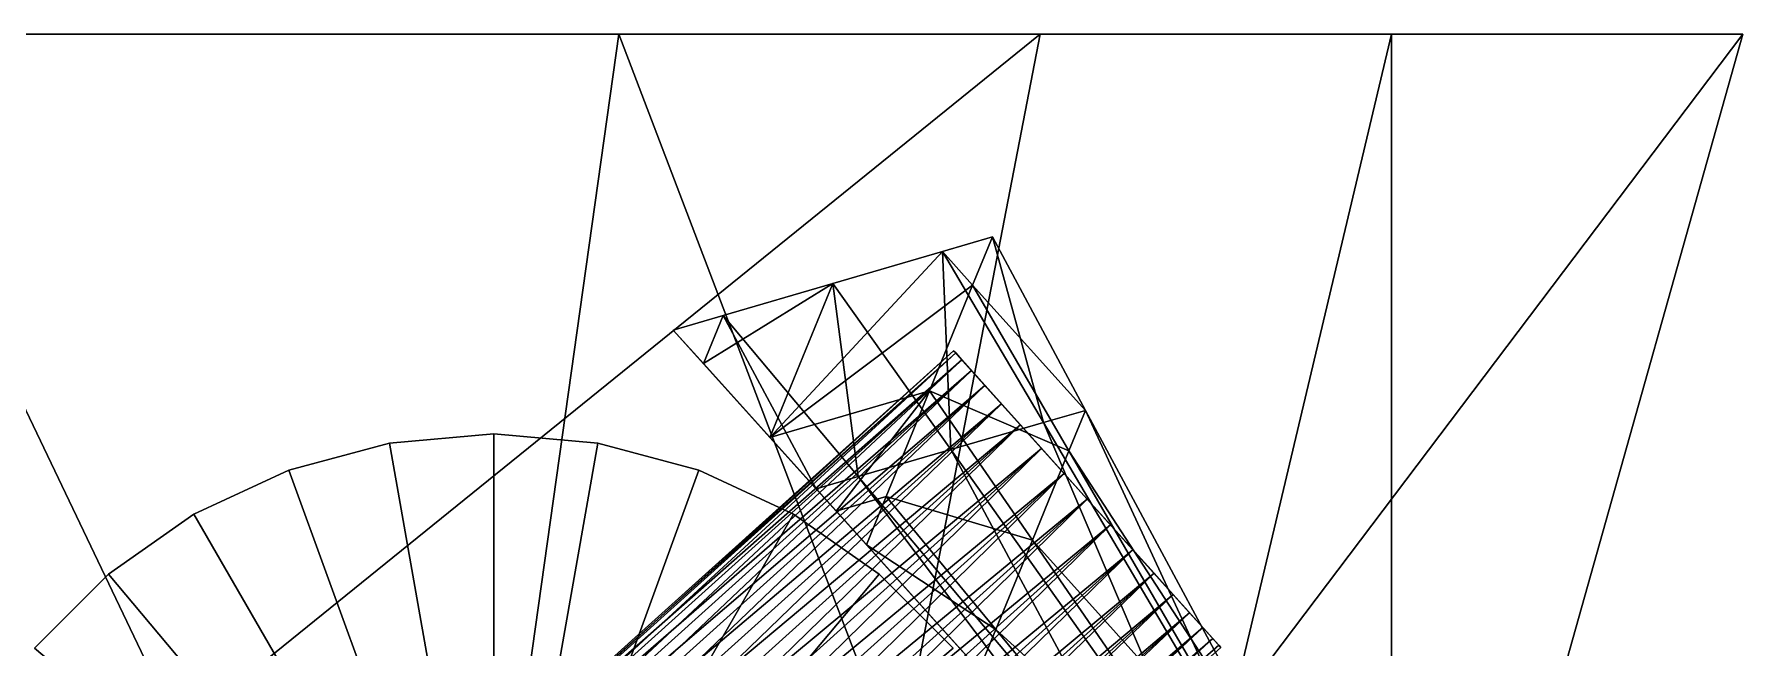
# Model space of a CAD drawing. Header units: metres. Extents: x -1.16 to 1.12, y -2 to 2.02.
# Drawn here: x 0.27 to 1.125, y 1.693 to 2 of the extents above; entities that cross this region are included whole.
import ezdxf

# ---------------------------------------------------------------- set-up
doc = ezdxf.new("R2010")
doc.units = ezdxf.units.M

msp = doc.modelspace()

# ---------------------------------------------------------------- linework, layer by layer
at = {"layer": 'Cylinder 2'}
for points in [[(0.73011, 1.84163, 0.195), (0.43315, 1.57424, 0.195), (0.43417, 1.57311, 0.17765)], [(0.73113, 1.8405, 0.21235), (0.43315, 1.57424, 0.195), (0.73011, 1.84163, 0.195)], [(0.73113, 1.8405, 0.21235), (0.43417, 1.57311, 0.21235), (0.43315, 1.57424, 0.195)], [(0.73011, 1.84163, 0.195), (0.43417, 1.57311, 0.17765), (0.73113, 1.8405, 0.17765)], [(0.73113, 1.8405, 0.17765), (0.43417, 1.57311, 0.17765), (0.43718, 1.56976, 0.16083)], [(0.73414, 1.83715, 0.22917), (0.43417, 1.57311, 0.21235), (0.73113, 1.8405, 0.21235)], [(0.73113, 1.8405, 0.17765), (0.43718, 1.56976, 0.16083), (0.73414, 1.83715, 0.16083)], [(0.79696, 1.76738, 0.195), (0.73011, 1.84163, 0.195), (0.73113, 1.8405, 0.17765)], [(0.73011, 1.84163, 0.195), (0.73113, 1.8405, 0.17765), (0.73113, 1.8405, 0.17765)], [(0.73011, 1.84163, 0.195), (0.73011, 1.84163, 0.195), (0.73113, 1.8405, 0.17765)], [(0.79696, 1.76738, 0.195), (0.73011, 1.84163, 0.195), (0.79696, 1.76738, 0.195)], [(0.79696, 1.76738, 0.195), (0.73113, 1.8405, 0.21235), (0.73011, 1.84163, 0.195)], [(0.73113, 1.8405, 0.21235), (0.73011, 1.84163, 0.195), (0.73011, 1.84163, 0.195)], [(0.73113, 1.8405, 0.21235), (0.73113, 1.8405, 0.21235), (0.73011, 1.84163, 0.195)], [(0.79696, 1.76738, 0.195), (0.73113, 1.8405, 0.17765), (0.73414, 1.83715, 0.16083)], [(0.73113, 1.8405, 0.17765), (0.73414, 1.83715, 0.16083), (0.73414, 1.83715, 0.16083)], [(0.73113, 1.8405, 0.17765), (0.73113, 1.8405, 0.17765), (0.73414, 1.83715, 0.16083)], [(0.79696, 1.76738, 0.195), (0.73113, 1.8405, 0.17765), (0.79696, 1.76738, 0.195)], [(0.79696, 1.76738, 0.195), (0.73113, 1.8405, 0.21235), (0.79696, 1.76738, 0.195)], [(0.79696, 1.76738, 0.195), (0.73414, 1.83715, 0.22917), (0.73113, 1.8405, 0.21235)], [(0.73414, 1.83715, 0.22917), (0.73113, 1.8405, 0.21235), (0.73113, 1.8405, 0.21235)], [(0.73414, 1.83715, 0.22917), (0.73414, 1.83715, 0.22917), (0.73113, 1.8405, 0.21235)], [(0.73414, 1.83715, 0.22917), (0.43718, 1.56976, 0.22917), (0.43417, 1.57311, 0.21235)], [(0.73414, 1.83715, 0.16083), (0.43718, 1.56976, 0.16083), (0.44211, 1.56429, 0.14505)], [(0.73907, 1.83168, 0.24495), (0.43718, 1.56976, 0.22917), (0.73414, 1.83715, 0.22917)], [(0.73907, 1.83168, 0.24495), (0.44211, 1.56429, 0.24495), (0.43718, 1.56976, 0.22917)], [(0.73414, 1.83715, 0.16083), (0.44211, 1.56429, 0.14505), (0.73907, 1.83168, 0.14505)], [(0.73907, 1.83168, 0.14505), (0.44211, 1.56429, 0.14505), (0.44879, 1.55687, 0.13079)], [(0.74575, 1.82426, 0.25921), (0.44211, 1.56429, 0.24495), (0.73907, 1.83168, 0.24495)], [(0.73907, 1.83168, 0.14505), (0.44879, 1.55687, 0.13079), (0.74575, 1.82426, 0.13079)], [(0.79696, 1.76738, 0.195), (0.73414, 1.83715, 0.16083), (0.73907, 1.83168, 0.14505)], [(0.73414, 1.83715, 0.16083), (0.73907, 1.83168, 0.14505), (0.73907, 1.83168, 0.14505)], [(0.73414, 1.83715, 0.16083), (0.73414, 1.83715, 0.16083), (0.73907, 1.83168, 0.14505)], [(0.79696, 1.76738, 0.195), (0.73414, 1.83715, 0.16083), (0.79696, 1.76738, 0.195)], [(0.79696, 1.76738, 0.195), (0.73414, 1.83715, 0.22917), (0.79696, 1.76738, 0.195)], [(0.79696, 1.76738, 0.195), (0.73907, 1.83168, 0.24495), (0.73414, 1.83715, 0.22917)], [(0.73907, 1.83168, 0.24495), (0.73414, 1.83715, 0.22917), (0.73414, 1.83715, 0.22917)], [(0.73907, 1.83168, 0.24495), (0.73907, 1.83168, 0.24495), (0.73414, 1.83715, 0.22917)], [(0.79696, 1.76738, 0.195), (0.73907, 1.83168, 0.14505), (0.74575, 1.82426, 0.13079)], [(0.73907, 1.83168, 0.14505), (0.74575, 1.82426, 0.13079), (0.74575, 1.82426, 0.13079)], [(0.73907, 1.83168, 0.14505), (0.73907, 1.83168, 0.14505), (0.74575, 1.82426, 0.13079)], [(0.79696, 1.76738, 0.195), (0.73907, 1.83168, 0.14505), (0.79696, 1.76738, 0.195)], [(0.79696, 1.76738, 0.195), (0.73907, 1.83168, 0.24495), (0.79696, 1.76738, 0.195)], [(0.79696, 1.76738, 0.195), (0.74575, 1.82426, 0.25921), (0.73907, 1.83168, 0.24495)], [(0.74575, 1.82426, 0.25921), (0.73907, 1.83168, 0.24495), (0.73907, 1.83168, 0.24495)], [(0.74575, 1.82426, 0.25921), (0.74575, 1.82426, 0.25921), (0.73907, 1.83168, 0.24495)], [(0.74575, 1.82426, 0.25921), (0.44879, 1.55687, 0.25921), (0.44211, 1.56429, 0.24495)], [(0.74575, 1.82426, 0.13079), (0.44879, 1.55687, 0.13079), (0.45703, 1.54772, 0.11847)], [(0.75399, 1.81511, 0.27153), (0.44879, 1.55687, 0.25921), (0.74575, 1.82426, 0.25921)], [(0.74575, 1.82426, 0.13079), (0.45703, 1.54772, 0.11847), (0.75399, 1.81511, 0.11847)], [(0.79696, 1.76738, 0.195), (0.74575, 1.82426, 0.13079), (0.75399, 1.81511, 0.11847)], [(0.74575, 1.82426, 0.13079), (0.75399, 1.81511, 0.11847), (0.75399, 1.81511, 0.11847)], [(0.74575, 1.82426, 0.13079), (0.74575, 1.82426, 0.13079), (0.75399, 1.81511, 0.11847)], [(0.79696, 1.76738, 0.195), (0.74575, 1.82426, 0.13079), (0.79696, 1.76738, 0.195)], [(0.79696, 1.76738, 0.195), (0.74575, 1.82426, 0.25921), (0.79696, 1.76738, 0.195)], [(0.79696, 1.76738, 0.195), (0.75399, 1.81511, 0.27153), (0.74575, 1.82426, 0.25921)], [(0.75399, 1.81511, 0.27153), (0.74575, 1.82426, 0.25921), (0.74575, 1.82426, 0.25921)], [(0.75399, 1.81511, 0.27153), (0.75399, 1.81511, 0.27153), (0.74575, 1.82426, 0.25921)], [(0.75399, 1.81511, 0.27153), (0.45703, 1.54772, 0.27153), (0.44879, 1.55687, 0.25921)], [(0.76354, 1.8045, 0.28152), (0.45703, 1.54772, 0.27153), (0.75399, 1.81511, 0.27153)], [(0.75399, 1.81511, 0.11847), (0.45703, 1.54772, 0.11847), (0.46658, 1.53712, 0.10848)], [(0.75399, 1.81511, 0.11847), (0.46658, 1.53712, 0.10848), (0.76354, 1.8045, 0.10848)], [(0.79696, 1.76738, 0.195), (0.75399, 1.81511, 0.27153), (0.79696, 1.76738, 0.195)], [(0.79696, 1.76738, 0.195), (0.76354, 1.8045, 0.28152), (0.75399, 1.81511, 0.27153)], [(0.76354, 1.8045, 0.28152), (0.75399, 1.81511, 0.27153), (0.75399, 1.81511, 0.27153)], [(0.76354, 1.8045, 0.28152), (0.76354, 1.8045, 0.28152), (0.75399, 1.81511, 0.27153)], [(0.79696, 1.76738, 0.195), (0.75399, 1.81511, 0.11847), (0.76354, 1.8045, 0.10848)], [(0.75399, 1.81511, 0.11847), (0.76354, 1.8045, 0.10848), (0.76354, 1.8045, 0.10848)], [(0.75399, 1.81511, 0.11847), (0.75399, 1.81511, 0.11847), (0.76354, 1.8045, 0.10848)], [(0.79696, 1.76738, 0.195), (0.75399, 1.81511, 0.11847), (0.79696, 1.76738, 0.195)], [(0.76354, 1.8045, 0.28152), (0.46658, 1.53712, 0.28152), (0.45703, 1.54772, 0.27153)], [(0.7741, 1.79278, 0.28888), (0.46658, 1.53712, 0.28152), (0.76354, 1.8045, 0.28152)], [(0.76354, 1.8045, 0.10848), (0.46658, 1.53712, 0.10848), (0.47714, 1.52539, 0.10113)], [(0.76354, 1.8045, 0.10848), (0.47714, 1.52539, 0.10113), (0.7741, 1.79278, 0.10112)], [(0.79696, 1.76738, 0.195), (0.76354, 1.8045, 0.28152), (0.79696, 1.76738, 0.195)], [(0.79696, 1.76738, 0.195), (0.7741, 1.79278, 0.28888), (0.76354, 1.8045, 0.28152)], [(0.7741, 1.79278, 0.28888), (0.76354, 1.8045, 0.28152), (0.76354, 1.8045, 0.28152)], [(0.7741, 1.79278, 0.28888), (0.7741, 1.79278, 0.28888), (0.76354, 1.8045, 0.28152)], [(0.79696, 1.76738, 0.195), (0.76354, 1.8045, 0.10848), (0.7741, 1.79278, 0.10112)], [(0.76354, 1.8045, 0.10848), (0.7741, 1.79278, 0.10112), (0.7741, 1.79278, 0.10112)], [(0.76354, 1.8045, 0.10848), (0.76354, 1.8045, 0.10848), (0.7741, 1.79278, 0.10112)], [(0.79696, 1.76738, 0.195), (0.76354, 1.8045, 0.10848), (0.79696, 1.76738, 0.195)], [(0.7741, 1.79278, 0.28888), (0.47714, 1.52539, 0.28888), (0.46658, 1.53712, 0.28152)], [(0.78535, 1.78028, 0.29338), (0.47714, 1.52539, 0.28888), (0.7741, 1.79278, 0.28888)], [(0.7741, 1.79278, 0.10112), (0.47714, 1.52539, 0.10113), (0.48839, 1.51289, 0.09662)], [(0.7741, 1.79278, 0.10112), (0.48839, 1.51289, 0.09662), (0.78535, 1.78028, 0.09662)], [(0.79696, 1.76738, 0.195), (0.7741, 1.79278, 0.28888), (0.79696, 1.76738, 0.195)], [(0.79696, 1.76738, 0.195), (0.78535, 1.78028, 0.29338), (0.7741, 1.79278, 0.28888)], [(0.78535, 1.78028, 0.29338), (0.7741, 1.79278, 0.28888), (0.7741, 1.79278, 0.28888)], [(0.78535, 1.78028, 0.29338), (0.78535, 1.78028, 0.29338), (0.7741, 1.79278, 0.28888)], [(0.79696, 1.76738, 0.195), (0.7741, 1.79278, 0.10112), (0.78535, 1.78028, 0.09662)], [(0.7741, 1.79278, 0.10112), (0.78535, 1.78028, 0.09662), (0.78535, 1.78028, 0.09662)], [(0.7741, 1.79278, 0.10112), (0.7741, 1.79278, 0.10112), (0.78535, 1.78028, 0.09662)], [(0.79696, 1.76738, 0.195), (0.7741, 1.79278, 0.10112), (0.79696, 1.76738, 0.195)], [(0.78535, 1.78028, 0.29338), (0.48839, 1.51289, 0.29338), (0.47714, 1.52539, 0.28888)], [(0.79696, 1.76738, 0.2949), (0.48839, 1.51289, 0.29338), (0.78535, 1.78028, 0.29338)], [(0.78535, 1.78028, 0.09662), (0.48839, 1.51289, 0.09662), (0.5, 1.5, 0.0951)], [(0.78535, 1.78028, 0.09662), (0.5, 1.5, 0.0951), (0.79696, 1.76739, 0.0951)], [(0.79696, 1.76738, 0.195), (0.78535, 1.78028, 0.29338), (0.79696, 1.76738, 0.195)], [(0.79696, 1.76738, 0.195), (0.79696, 1.76738, 0.2949), (0.78535, 1.78028, 0.29338)], [(0.79696, 1.76738, 0.2949), (0.78535, 1.78028, 0.29338), (0.78535, 1.78028, 0.29338)], [(0.79696, 1.76738, 0.2949), (0.79696, 1.76738, 0.2949), (0.78535, 1.78028, 0.29338)], [(0.79696, 1.76738, 0.195), (0.78535, 1.78028, 0.09662), (0.79696, 1.76739, 0.0951)], [(0.78535, 1.78028, 0.09662), (0.79696, 1.76739, 0.0951), (0.79696, 1.76739, 0.0951)], [(0.78535, 1.78028, 0.09662), (0.78535, 1.78028, 0.09662), (0.79696, 1.76739, 0.0951)], [(0.79696, 1.76738, 0.195), (0.78535, 1.78028, 0.09662), (0.79696, 1.76738, 0.195)], [(0.79696, 1.76738, 0.2949), (0.5, 1.5, 0.2949), (0.48839, 1.51289, 0.29338)], [(0.79696, 1.76739, 0.0951), (0.5, 1.5, 0.0951), (0.51161, 1.48711, 0.09662)], [(0.80857, 1.75449, 0.29338), (0.5, 1.5, 0.2949), (0.79696, 1.76738, 0.2949)], [(0.79696, 1.76739, 0.0951), (0.51161, 1.48711, 0.09662), (0.80857, 1.75449, 0.09662)], [(0.79696, 1.76738, 0.195), (0.79696, 1.76739, 0.0951), (0.80857, 1.75449, 0.09662)], [(0.79696, 1.76739, 0.0951), (0.80857, 1.75449, 0.09662), (0.80857, 1.75449, 0.09662)], [(0.79696, 1.76739, 0.0951), (0.79696, 1.76739, 0.0951), (0.80857, 1.75449, 0.09662)], [(0.79696, 1.76738, 0.195), (0.79696, 1.76739, 0.0951), (0.79696, 1.76738, 0.195)], [(0.79696, 1.76738, 0.195), (0.79696, 1.76738, 0.2949), (0.79696, 1.76738, 0.195)], [(0.79696, 1.76738, 0.195), (0.80857, 1.75449, 0.29338), (0.79696, 1.76738, 0.2949)], [(0.80857, 1.75449, 0.29338), (0.79696, 1.76738, 0.2949), (0.79696, 1.76738, 0.2949)], [(0.80857, 1.75449, 0.29338), (0.80857, 1.75449, 0.29338), (0.79696, 1.76738, 0.2949)], [(0.79696, 1.76738, 0.195), (0.80857, 1.75449, 0.29338), (0.79696, 1.76738, 0.195)], [(0.79696, 1.76738, 0.195), (0.81982, 1.74199, 0.28888), (0.80857, 1.75449, 0.29338)], [(0.79696, 1.76738, 0.195), (0.81982, 1.74199, 0.28888), (0.79696, 1.76738, 0.195)], [(0.79696, 1.76738, 0.195), (0.83038, 1.73026, 0.28152), (0.81982, 1.74199, 0.28888)], [(0.79696, 1.76738, 0.195), (0.83038, 1.73026, 0.28152), (0.79696, 1.76738, 0.195)], [(0.79696, 1.76738, 0.195), (0.83993, 1.71966, 0.27153), (0.83038, 1.73026, 0.28152)], [(0.79696, 1.76738, 0.195), (0.83993, 1.71966, 0.27153), (0.79696, 1.76738, 0.195)], [(0.79696, 1.76738, 0.195), (0.84817, 1.71051, 0.25921), (0.83993, 1.71966, 0.27153)], [(0.79696, 1.76738, 0.195), (0.84817, 1.71051, 0.25921), (0.79696, 1.76738, 0.195)], [(0.79696, 1.76738, 0.195), (0.85485, 1.70309, 0.24495), (0.84817, 1.71051, 0.25921)], [(0.79696, 1.76738, 0.195), (0.85485, 1.70309, 0.24495), (0.79696, 1.76738, 0.195)], [(0.79696, 1.76738, 0.195), (0.85977, 1.69762, 0.22917), (0.85485, 1.70309, 0.24495)], [(0.79696, 1.76738, 0.195), (0.85977, 1.69762, 0.22917), (0.79696, 1.76738, 0.195)], [(0.79696, 1.76738, 0.195), (0.86279, 1.69427, 0.21235), (0.85977, 1.69762, 0.22917)], [(0.79696, 1.76738, 0.195), (0.86279, 1.69427, 0.21235), (0.79696, 1.76738, 0.195)], [(0.79696, 1.76738, 0.195), (0.86381, 1.69314, 0.195), (0.86279, 1.69427, 0.21235)], [(0.79696, 1.76738, 0.195), (0.86381, 1.69314, 0.195), (0.79696, 1.76738, 0.195)], [(0.79696, 1.76738, 0.195), (0.86279, 1.69427, 0.17765), (0.86381, 1.69314, 0.195)], [(0.79696, 1.76738, 0.195), (0.86279, 1.69427, 0.17765), (0.79696, 1.76738, 0.195)], [(0.79696, 1.76738, 0.195), (0.85977, 1.69762, 0.16083), (0.86279, 1.69427, 0.17765)], [(0.79696, 1.76738, 0.195), (0.85977, 1.69762, 0.16083), (0.79696, 1.76738, 0.195)], [(0.79696, 1.76738, 0.195), (0.85485, 1.70309, 0.14505), (0.85977, 1.69762, 0.16083)], [(0.79696, 1.76738, 0.195), (0.85485, 1.70309, 0.14505), (0.79696, 1.76738, 0.195)], [(0.79696, 1.76738, 0.195), (0.84817, 1.71051, 0.13079), (0.85485, 1.70309, 0.14505)], [(0.79696, 1.76738, 0.195), (0.84817, 1.71051, 0.13079), (0.79696, 1.76738, 0.195)], [(0.79696, 1.76738, 0.195), (0.83993, 1.71966, 0.11847), (0.84817, 1.71051, 0.13079)], [(0.79696, 1.76738, 0.195), (0.83993, 1.71966, 0.11847), (0.79696, 1.76738, 0.195)], [(0.79696, 1.76738, 0.195), (0.83038, 1.73026, 0.10848), (0.83993, 1.71966, 0.11847)], [(0.79696, 1.76738, 0.195), (0.83038, 1.73026, 0.10848), (0.79696, 1.76738, 0.195)], [(0.79696, 1.76738, 0.195), (0.81982, 1.74199, 0.10112), (0.83038, 1.73026, 0.10848)], [(0.79696, 1.76738, 0.195), (0.81982, 1.74199, 0.10112), (0.79696, 1.76738, 0.195)], [(0.79696, 1.76738, 0.195), (0.80857, 1.75449, 0.09662), (0.81982, 1.74199, 0.10112)], [(0.79696, 1.76738, 0.195), (0.80857, 1.75449, 0.09662), (0.79696, 1.76738, 0.195)], [(0.80857, 1.75449, 0.29338), (0.51161, 1.48711, 0.29338), (0.5, 1.5, 0.2949)], [(0.81982, 1.74199, 0.28888), (0.51161, 1.48711, 0.29338), (0.80857, 1.75449, 0.29338)], [(0.80857, 1.75449, 0.09662), (0.51161, 1.48711, 0.09662), (0.52286, 1.47461, 0.10112)], [(0.80857, 1.75449, 0.09662), (0.52286, 1.47461, 0.10112), (0.81982, 1.74199, 0.10112)], [(0.81982, 1.74199, 0.28888), (0.80857, 1.75449, 0.29338), (0.80857, 1.75449, 0.29338)], [(0.81982, 1.74199, 0.28888), (0.81982, 1.74199, 0.28888), (0.80857, 1.75449, 0.29338)], [(0.80857, 1.75449, 0.09662), (0.81982, 1.74199, 0.10112), (0.81982, 1.74199, 0.10112)], [(0.80857, 1.75449, 0.09662), (0.80857, 1.75449, 0.09662), (0.81982, 1.74199, 0.10112)], [(0.81982, 1.74199, 0.28888), (0.52286, 1.47461, 0.28888), (0.51161, 1.48711, 0.29338)], [(0.83038, 1.73026, 0.28152), (0.52286, 1.47461, 0.28888), (0.81982, 1.74199, 0.28888)], [(0.81982, 1.74199, 0.10112), (0.52286, 1.47461, 0.10112), (0.53342, 1.46288, 0.10848)], [(0.81982, 1.74199, 0.10112), (0.53342, 1.46288, 0.10848), (0.83038, 1.73026, 0.10848)], [(0.83038, 1.73026, 0.28152), (0.81982, 1.74199, 0.28888), (0.81982, 1.74199, 0.28888)], [(0.83038, 1.73026, 0.28152), (0.83038, 1.73026, 0.28152), (0.81982, 1.74199, 0.28888)], [(0.81982, 1.74199, 0.10112), (0.83038, 1.73026, 0.10848), (0.83038, 1.73026, 0.10848)], [(0.81982, 1.74199, 0.10112), (0.81982, 1.74199, 0.10112), (0.83038, 1.73026, 0.10848)], [(0.83038, 1.73026, 0.28152), (0.53342, 1.46288, 0.28152), (0.52286, 1.47461, 0.28888)], [(0.83993, 1.71966, 0.27153), (0.53342, 1.46288, 0.28152), (0.83038, 1.73026, 0.28152)], [(0.83038, 1.73026, 0.10848), (0.53342, 1.46288, 0.10848), (0.54297, 1.45228, 0.11847)], [(0.83038, 1.73026, 0.10848), (0.54297, 1.45228, 0.11847), (0.83993, 1.71966, 0.11847)], [(0.83993, 1.71966, 0.27153), (0.83038, 1.73026, 0.28152), (0.83038, 1.73026, 0.28152)], [(0.83993, 1.71966, 0.27153), (0.83993, 1.71966, 0.27153), (0.83038, 1.73026, 0.28152)], [(0.83038, 1.73026, 0.10848), (0.83993, 1.71966, 0.11847), (0.83993, 1.71966, 0.11847)], [(0.83038, 1.73026, 0.10848), (0.83038, 1.73026, 0.10848), (0.83993, 1.71966, 0.11847)], [(0.83993, 1.71966, 0.27153), (0.54297, 1.45228, 0.27153), (0.53342, 1.46288, 0.28152)], [(0.84817, 1.71051, 0.25921), (0.54297, 1.45228, 0.27153), (0.83993, 1.71966, 0.27153)], [(0.83993, 1.71966, 0.11847), (0.54297, 1.45228, 0.11847), (0.55121, 1.44313, 0.13079)], [(0.83993, 1.71966, 0.11847), (0.55121, 1.44313, 0.13079), (0.84817, 1.71051, 0.13079)], [(0.84817, 1.71051, 0.25921), (0.83993, 1.71966, 0.27153), (0.83993, 1.71966, 0.27153)], [(0.84817, 1.71051, 0.25921), (0.84817, 1.71051, 0.25921), (0.83993, 1.71966, 0.27153)], [(0.83993, 1.71966, 0.11847), (0.84817, 1.71051, 0.13079), (0.84817, 1.71051, 0.13079)], [(0.83993, 1.71966, 0.11847), (0.83993, 1.71966, 0.11847), (0.84817, 1.71051, 0.13079)], [(0.84817, 1.71051, 0.25921), (0.55121, 1.44313, 0.25921), (0.54297, 1.45228, 0.27153)], [(0.85485, 1.70309, 0.24495), (0.55121, 1.44313, 0.25921), (0.84817, 1.71051, 0.25921)], [(0.84817, 1.71051, 0.13079), (0.55121, 1.44313, 0.13079), (0.55789, 1.43571, 0.14505)], [(0.84817, 1.71051, 0.13079), (0.55789, 1.43571, 0.14505), (0.85485, 1.70309, 0.14505)], [(0.85485, 1.70309, 0.24495), (0.84817, 1.71051, 0.25921), (0.84817, 1.71051, 0.25921)], [(0.85485, 1.70309, 0.24495), (0.85485, 1.70309, 0.24495), (0.84817, 1.71051, 0.25921)], [(0.84817, 1.71051, 0.13079), (0.85485, 1.70309, 0.14505), (0.85485, 1.70309, 0.14505)], [(0.84817, 1.71051, 0.13079), (0.84817, 1.71051, 0.13079), (0.85485, 1.70309, 0.14505)], [(0.85485, 1.70309, 0.24495), (0.55789, 1.43571, 0.24495), (0.55121, 1.44313, 0.25921)], [(0.85977, 1.69762, 0.22917), (0.55789, 1.43571, 0.24495), (0.85485, 1.70309, 0.24495)], [(0.85485, 1.70309, 0.14505), (0.55789, 1.43571, 0.14505), (0.56281, 1.43024, 0.16083)], [(0.85485, 1.70309, 0.14505), (0.56281, 1.43024, 0.16083), (0.85977, 1.69762, 0.16083)], [(0.85977, 1.69762, 0.22917), (0.85485, 1.70309, 0.24495), (0.85485, 1.70309, 0.24495)], [(0.85977, 1.69762, 0.22917), (0.85977, 1.69762, 0.22917), (0.85485, 1.70309, 0.24495)], [(0.85485, 1.70309, 0.14505), (0.85977, 1.69762, 0.16083), (0.85977, 1.69762, 0.16083)], [(0.85485, 1.70309, 0.14505), (0.85485, 1.70309, 0.14505), (0.85977, 1.69762, 0.16083)], [(0.85977, 1.69762, 0.22917), (0.56281, 1.43024, 0.22917), (0.55789, 1.43571, 0.24495)], [(0.86279, 1.69427, 0.21235), (0.56281, 1.43024, 0.22917), (0.85977, 1.69762, 0.22917)], [(0.85977, 1.69762, 0.16083), (0.56281, 1.43024, 0.16083), (0.56583, 1.42689, 0.17765)], [(0.86279, 1.69427, 0.21235), (0.56583, 1.42689, 0.21235), (0.56281, 1.43024, 0.22917)], [(0.85977, 1.69762, 0.16083), (0.56583, 1.42689, 0.17765), (0.86279, 1.69427, 0.17765)], [(0.86381, 1.69314, 0.195), (0.56583, 1.42689, 0.21235), (0.86279, 1.69427, 0.21235)], [(0.86279, 1.69427, 0.17765), (0.56583, 1.42689, 0.17765), (0.56685, 1.42576, 0.195)], [(0.86381, 1.69314, 0.195), (0.56685, 1.42576, 0.195), (0.56583, 1.42689, 0.21235)], [(0.86279, 1.69427, 0.17765), (0.56685, 1.42576, 0.195), (0.86381, 1.69314, 0.195)], [(0.86279, 1.69427, 0.21235), (0.85977, 1.69762, 0.22917), (0.85977, 1.69762, 0.22917)], [(0.86279, 1.69427, 0.21235), (0.86279, 1.69427, 0.21235), (0.85977, 1.69762, 0.22917)], [(0.85977, 1.69762, 0.16083), (0.86279, 1.69427, 0.17765), (0.86279, 1.69427, 0.17765)], [(0.85977, 1.69762, 0.16083), (0.85977, 1.69762, 0.16083), (0.86279, 1.69427, 0.17765)], [(0.86381, 1.69314, 0.195), (0.86279, 1.69427, 0.21235), (0.86279, 1.69427, 0.21235)], [(0.86381, 1.69314, 0.195), (0.86381, 1.69314, 0.195), (0.86279, 1.69427, 0.21235)], [(0.86279, 1.69427, 0.17765), (0.86381, 1.69314, 0.195), (0.86381, 1.69314, 0.195)], [(0.86279, 1.69427, 0.17765), (0.86279, 1.69427, 0.17765), (0.86381, 1.69314, 0.195)]]:
    msp.add_3dface(points, dxfattribs=at)
at = {"layer": 'Cylinder 3'}
for points in [[(0.5, 1.5, 0.273), (0.39739, 1.78191, 0.273), (0.4479, 1.79544, 0.273)], [(0.39739, 1.78191, 0.273), (0.4479, 1.79544, 0.273), (0.4479, 1.79544, 0.273)], [(0.39739, 1.78191, 0.273), (0.39739, 1.78191, 0.273), (0.4479, 1.79544, 0.273)], [(0.39739, 1.78191, 0.273), (0.4479, 1.79544, 0.123), (0.4479, 1.79544, 0.273)], [(0.39739, 1.78191, 0.273), (0.39739, 1.78191, 0.123), (0.4479, 1.79544, 0.123)], [(0.39739, 1.78191, 0.123), (0.4479, 1.79544, -0.027), (0.4479, 1.79544, 0.123)], [(0.39739, 1.78191, 0.123), (0.39739, 1.78191, -0.027), (0.4479, 1.79544, -0.027)], [(0.39739, 1.78191, -0.027), (0.4479, 1.79544, -0.027), (0.4479, 1.79544, -0.027)], [(0.39739, 1.78191, -0.027), (0.39739, 1.78191, -0.027), (0.4479, 1.79544, -0.027)], [(0.39739, 1.78191, -0.027), (0.5, 1.5, -0.027), (0.4479, 1.79544, -0.027)], [(0.5, 1.5, 0.273), (0.4479, 1.79544, 0.273), (0.5, 1.8, 0.273)], [(0.4479, 1.79544, 0.273), (0.5, 1.8, 0.273), (0.5, 1.8, 0.273)], [(0.4479, 1.79544, 0.273), (0.4479, 1.79544, 0.273), (0.5, 1.8, 0.273)], [(0.4479, 1.79544, 0.273), (0.5, 1.8, 0.123), (0.5, 1.8, 0.273)], [(0.4479, 1.79544, 0.273), (0.4479, 1.79544, 0.123), (0.5, 1.8, 0.123)], [(0.4479, 1.79544, 0.123), (0.5, 1.8, -0.027), (0.5, 1.8, 0.123)], [(0.4479, 1.79544, 0.123), (0.4479, 1.79544, -0.027), (0.5, 1.8, -0.027)], [(0.4479, 1.79544, -0.027), (0.5, 1.8, -0.027), (0.5, 1.8, -0.027)], [(0.4479, 1.79544, -0.027), (0.4479, 1.79544, -0.027), (0.5, 1.8, -0.027)], [(0.4479, 1.79544, -0.027), (0.5, 1.5, -0.027), (0.5, 1.8, -0.027)], [(0.4479, 1.79544, -0.027), (0.5, 1.5, -0.027), (0.5, 1.5, -0.027)], [(0.5, 1.5, 0.273), (0.4479, 1.79544, 0.273), (0.5, 1.5, 0.273)], [(0.5, 1.5, 0.273), (0.5, 1.8, 0.273), (0.5, 1.5, 0.273)], [(0.5, 1.5, 0.273), (0.5, 1.8, 0.273), (0.55209, 1.79544, 0.273)], [(0.5, 1.8, 0.273), (0.55209, 1.79544, 0.273), (0.55209, 1.79544, 0.273)], [(0.5, 1.8, 0.273), (0.5, 1.8, 0.273), (0.55209, 1.79544, 0.273)], [(0.5, 1.8, 0.273), (0.55209, 1.79544, 0.123), (0.55209, 1.79544, 0.273)], [(0.5, 1.8, 0.273), (0.5, 1.8, 0.123), (0.55209, 1.79544, 0.123)], [(0.5, 1.8, 0.123), (0.55209, 1.79544, -0.027), (0.55209, 1.79544, 0.123)], [(0.5, 1.8, 0.123), (0.5, 1.8, -0.027), (0.55209, 1.79544, -0.027)], [(0.5, 1.8, -0.027), (0.55209, 1.79544, -0.027), (0.55209, 1.79544, -0.027)], [(0.5, 1.8, -0.027), (0.5, 1.8, -0.027), (0.55209, 1.79544, -0.027)], [(0.5, 1.8, -0.027), (0.5, 1.5, -0.027), (0.55209, 1.79544, -0.027)], [(0.5, 1.8, -0.027), (0.5, 1.5, -0.027), (0.5, 1.5, -0.027)], [(0.5, 1.5, 0.273), (0.55209, 1.79544, 0.273), (0.6026, 1.78191, 0.273)], [(0.55209, 1.79544, -0.027), (0.5, 1.5, -0.027), (0.6026, 1.78191, -0.027)], [(0.55209, 1.79544, -0.027), (0.5, 1.5, -0.027), (0.5, 1.5, -0.027)], [(0.5, 1.5, 0.273), (0.55209, 1.79544, 0.273), (0.5, 1.5, 0.273)], [(0.55209, 1.79544, 0.273), (0.6026, 1.78191, 0.273), (0.6026, 1.78191, 0.273)], [(0.55209, 1.79544, 0.273), (0.55209, 1.79544, 0.273), (0.6026, 1.78191, 0.273)], [(0.55209, 1.79544, 0.273), (0.6026, 1.78191, 0.123), (0.6026, 1.78191, 0.273)], [(0.55209, 1.79544, 0.273), (0.55209, 1.79544, 0.123), (0.6026, 1.78191, 0.123)], [(0.55209, 1.79544, 0.123), (0.6026, 1.78191, -0.027), (0.6026, 1.78191, 0.123)], [(0.55209, 1.79544, 0.123), (0.55209, 1.79544, -0.027), (0.6026, 1.78191, -0.027)], [(0.55209, 1.79544, -0.027), (0.6026, 1.78191, -0.027), (0.6026, 1.78191, -0.027)], [(0.55209, 1.79544, -0.027), (0.55209, 1.79544, -0.027), (0.6026, 1.78191, -0.027)], [(0.5, 1.5, 0.273), (0.35, 1.75981, 0.273), (0.39739, 1.78191, 0.273)], [(0.35, 1.75981, 0.273), (0.39739, 1.78191, 0.273), (0.39739, 1.78191, 0.273)], [(0.35, 1.75981, 0.273), (0.35, 1.75981, 0.273), (0.39739, 1.78191, 0.273)], [(0.35, 1.75981, 0.273), (0.39739, 1.78191, 0.123), (0.39739, 1.78191, 0.273)], [(0.35, 1.75981, 0.273), (0.35, 1.75981, 0.123), (0.39739, 1.78191, 0.123)], [(0.35, 1.75981, 0.123), (0.39739, 1.78191, -0.027), (0.39739, 1.78191, 0.123)], [(0.35, 1.75981, 0.123), (0.35, 1.75981, -0.027), (0.39739, 1.78191, -0.027)], [(0.35, 1.75981, -0.027), (0.39739, 1.78191, -0.027), (0.39739, 1.78191, -0.027)], [(0.35, 1.75981, -0.027), (0.35, 1.75981, -0.027), (0.39739, 1.78191, -0.027)], [(0.35, 1.75981, -0.027), (0.5, 1.5, -0.027), (0.39739, 1.78191, -0.027)], [(0.39739, 1.78191, -0.027), (0.5, 1.5, -0.027), (0.5, 1.5, -0.027)], [(0.5, 1.5, 0.273), (0.39739, 1.78191, 0.273), (0.5, 1.5, 0.273)], [(0.5, 1.5, 0.273), (0.6026, 1.78191, 0.273), (0.65, 1.75981, 0.273)], [(0.6026, 1.78191, -0.027), (0.5, 1.5, -0.027), (0.65, 1.75981, -0.027)], [(0.6026, 1.78191, -0.027), (0.5, 1.5, -0.027), (0.5, 1.5, -0.027)], [(0.5, 1.5, 0.273), (0.6026, 1.78191, 0.273), (0.5, 1.5, 0.273)], [(0.6026, 1.78191, 0.273), (0.65, 1.75981, 0.273), (0.65, 1.75981, 0.273)], [(0.6026, 1.78191, 0.273), (0.6026, 1.78191, 0.273), (0.65, 1.75981, 0.273)], [(0.6026, 1.78191, 0.273), (0.65, 1.75981, 0.123), (0.65, 1.75981, 0.273)], [(0.6026, 1.78191, 0.273), (0.6026, 1.78191, 0.123), (0.65, 1.75981, 0.123)], [(0.6026, 1.78191, 0.123), (0.65, 1.75981, -0.027), (0.65, 1.75981, 0.123)], [(0.6026, 1.78191, 0.123), (0.6026, 1.78191, -0.027), (0.65, 1.75981, -0.027)], [(0.6026, 1.78191, -0.027), (0.65, 1.75981, -0.027), (0.65, 1.75981, -0.027)], [(0.6026, 1.78191, -0.027), (0.6026, 1.78191, -0.027), (0.65, 1.75981, -0.027)], [(0.5, 1.5, 0.273), (0.30716, 1.72981, 0.273), (0.35, 1.75981, 0.273)], [(0.30716, 1.72981, 0.273), (0.35, 1.75981, 0.273), (0.35, 1.75981, 0.273)], [(0.30716, 1.72981, 0.273), (0.30716, 1.72981, 0.273), (0.35, 1.75981, 0.273)], [(0.30716, 1.72981, 0.273), (0.35, 1.75981, 0.123), (0.35, 1.75981, 0.273)], [(0.30716, 1.72981, 0.273), (0.30716, 1.72981, 0.123), (0.35, 1.75981, 0.123)], [(0.30716, 1.72981, 0.123), (0.35, 1.75981, -0.027), (0.35, 1.75981, 0.123)], [(0.30716, 1.72981, 0.123), (0.30716, 1.72981, -0.027), (0.35, 1.75981, -0.027)], [(0.30716, 1.72981, -0.027), (0.35, 1.75981, -0.027), (0.35, 1.75981, -0.027)], [(0.30716, 1.72981, -0.027), (0.30716, 1.72981, -0.027), (0.35, 1.75981, -0.027)], [(0.30716, 1.72981, -0.027), (0.5, 1.5, -0.027), (0.35, 1.75981, -0.027)], [(0.35, 1.75981, -0.027), (0.5, 1.5, -0.027), (0.5, 1.5, -0.027)], [(0.5, 1.5, 0.273), (0.35, 1.75981, 0.273), (0.5, 1.5, 0.273)], [(0.5, 1.5, 0.273), (0.65, 1.75981, 0.273), (0.69284, 1.72981, 0.273)], [(0.65, 1.75981, -0.027), (0.5, 1.5, -0.027), (0.69284, 1.72981, -0.027)], [(0.65, 1.75981, -0.027), (0.5, 1.5, -0.027), (0.5, 1.5, -0.027)], [(0.5, 1.5, 0.273), (0.65, 1.75981, 0.273), (0.5, 1.5, 0.273)], [(0.65, 1.75981, 0.273), (0.69284, 1.72981, 0.273), (0.69284, 1.72981, 0.273)], [(0.65, 1.75981, 0.273), (0.65, 1.75981, 0.273), (0.69284, 1.72981, 0.273)], [(0.65, 1.75981, 0.273), (0.69284, 1.72981, 0.123), (0.69284, 1.72981, 0.273)], [(0.65, 1.75981, 0.273), (0.65, 1.75981, 0.123), (0.69284, 1.72981, 0.123)], [(0.65, 1.75981, 0.123), (0.69284, 1.72981, -0.027), (0.69284, 1.72981, 0.123)], [(0.65, 1.75981, 0.123), (0.65, 1.75981, -0.027), (0.69284, 1.72981, -0.027)], [(0.65, 1.75981, -0.027), (0.69284, 1.72981, -0.027), (0.69284, 1.72981, -0.027)], [(0.65, 1.75981, -0.027), (0.65, 1.75981, -0.027), (0.69284, 1.72981, -0.027)], [(0.5, 1.5, 0.273), (0.27019, 1.69284, 0.273), (0.30716, 1.72981, 0.273)], [(0.27019, 1.69284, 0.273), (0.30716, 1.72981, 0.273), (0.30716, 1.72981, 0.273)], [(0.27019, 1.69284, 0.273), (0.27019, 1.69284, 0.273), (0.30716, 1.72981, 0.273)], [(0.27019, 1.69284, 0.273), (0.30716, 1.72981, 0.123), (0.30716, 1.72981, 0.273)], [(0.27019, 1.69284, 0.273), (0.27019, 1.69284, 0.123), (0.30716, 1.72981, 0.123)], [(0.27019, 1.69284, 0.123), (0.30716, 1.72981, -0.027), (0.30716, 1.72981, 0.123)], [(0.27019, 1.69284, 0.123), (0.27019, 1.69284, -0.027), (0.30716, 1.72981, -0.027)], [(0.27019, 1.69284, -0.027), (0.30716, 1.72981, -0.027), (0.30716, 1.72981, -0.027)], [(0.27019, 1.69284, -0.027), (0.27019, 1.69284, -0.027), (0.30716, 1.72981, -0.027)], [(0.27019, 1.69284, -0.027), (0.5, 1.5, -0.027), (0.30716, 1.72981, -0.027)], [(0.30716, 1.72981, -0.027), (0.5, 1.5, -0.027), (0.5, 1.5, -0.027)], [(0.5, 1.5, 0.273), (0.30716, 1.72981, 0.273), (0.5, 1.5, 0.273)], [(0.5, 1.5, 0.273), (0.69284, 1.72981, 0.273), (0.72981, 1.69284, 0.273)], [(0.69284, 1.72981, -0.027), (0.5, 1.5, -0.027), (0.72981, 1.69284, -0.027)], [(0.69284, 1.72981, -0.027), (0.5, 1.5, -0.027), (0.5, 1.5, -0.027)], [(0.5, 1.5, 0.273), (0.69284, 1.72981, 0.273), (0.5, 1.5, 0.273)], [(0.69284, 1.72981, 0.273), (0.72981, 1.69284, 0.273), (0.72981, 1.69284, 0.273)], [(0.69284, 1.72981, 0.273), (0.69284, 1.72981, 0.273), (0.72981, 1.69284, 0.273)], [(0.69284, 1.72981, 0.273), (0.72981, 1.69284, 0.123), (0.72981, 1.69284, 0.273)], [(0.69284, 1.72981, 0.273), (0.69284, 1.72981, 0.123), (0.72981, 1.69284, 0.123)], [(0.69284, 1.72981, 0.123), (0.72981, 1.69284, -0.027), (0.72981, 1.69284, 0.123)], [(0.69284, 1.72981, 0.123), (0.69284, 1.72981, -0.027), (0.72981, 1.69284, -0.027)], [(0.69284, 1.72981, -0.027), (0.72981, 1.69284, -0.027), (0.72981, 1.69284, -0.027)], [(0.69284, 1.72981, -0.027), (0.69284, 1.72981, -0.027), (0.72981, 1.69284, -0.027)]]:
    msp.add_3dface(points, dxfattribs=at)
at = {"layer": 'Frigate Parent'}
for points in [[(0, 1.375, 0), (0.77344, 2, 0), (0.65259, 1.375, 0)], [(0, 1.375, 0), (0, 2, 0), (0.77344, 2, 0)], [(0, 2, 0), (0.17578, 2, -0.44297), (0.5625, 2, -0.2625)], [(0.5625, 2, -0.2625), (0.77344, 2, 0), (0, 2, 0)], [(0.47461, 1.375, -0.22148), (0.17578, 2, -0.44297), (0.14831, 1.375, -0.37375)], [(0.47461, 1.375, -0.22148), (0.5625, 2, -0.2625), (0.17578, 2, -0.44297)], [(0.8009, 1.375, -0.06921), (0.5625, 2, -0.2625), (0.47461, 1.375, -0.22148)], [(0.8009, 1.375, -0.06921), (0.94922, 2, -0.08203), (0.5625, 2, -0.2625)], [(0.77344, 2, 0), (0.5625, 2, -0.2625), (0.94922, 2, -0.08203)], [(0.65259, 1.375, 0), (1.125, 2, 0), (0.94922, 1.375, 0)], [(0.65259, 1.375, 0), (0.77344, 2, 0), (1.125, 2, 0)], [(0.94922, 2, -0.08203), (1.125, 2, 0), (0.77344, 2, 0)], [(0.94922, 1.375, 0), (0.94922, 2, -0.08203), (0.8009, 1.375, -0.06921)], [(0.94922, 1.375, 0), (1.125, 2, 0), (0.94922, 2, -0.08203)]]:
    msp.add_3dface(points, dxfattribs=at)
at = {"layer": 'Pyramid 4'}
for points in [[(0.77503, 1.80566, 0.17816), (0.72452, 1.89128, 0.1), (0.74948, 1.89856, 0.08655)], [(0.72452, 1.89128, 0.1), (0.73963, 1.8745, 0.07309), (0.74948, 1.89856, 0.08655)], [(0.79609, 1.8118, 0.16681), (0.74948, 1.89856, 0.08655), (0.73963, 1.8745, 0.07309)], [(0.77503, 1.80566, 0.17816), (0.74948, 1.89856, 0.08655), (0.79609, 1.8118, 0.16681)], [(0.63812, 1.79829, 0.08655), (0.72452, 1.89128, 0.1), (0.66963, 1.87526, 0.12959)], [(0.73963, 1.8745, 0.07309), (0.72452, 1.89128, 0.1), (0.63812, 1.79829, 0.08655)], [(0.72871, 1.79215, 0.20313), (0.66963, 1.87526, 0.12959), (0.72452, 1.89128, 0.1)], [(0.72871, 1.79215, 0.20313), (0.72452, 1.89128, 0.1), (0.77503, 1.80566, 0.17816)], [(0.60488, 1.8352, 0.14573), (0.66963, 1.87526, 0.12959), (0.61473, 1.85925, 0.15919)], [(0.66963, 1.87526, 0.12959), (0.60488, 1.8352, 0.14573), (0.63812, 1.79829, 0.08655)], [(0.68239, 1.77864, 0.2281), (0.61473, 1.85925, 0.15919), (0.66963, 1.87526, 0.12959)], [(0.73963, 1.8745, 0.07309), (0.63812, 1.79829, 0.08655), (0.71797, 1.82158, 0.0435)], [(0.68239, 1.77864, 0.2281), (0.66963, 1.87526, 0.12959), (0.72871, 1.79215, 0.20313)], [(0.78778, 1.7915, 0.15546), (0.73963, 1.8745, 0.07309), (0.71797, 1.82158, 0.0435)], [(0.79609, 1.8118, 0.16681), (0.73963, 1.8745, 0.07309), (0.78778, 1.7915, 0.15546)], [(0.66134, 1.7725, 0.23945), (0.58978, 1.85197, 0.17264), (0.61473, 1.85925, 0.15919)], [(0.61473, 1.85925, 0.15919), (0.58978, 1.85197, 0.17264), (0.60488, 1.8352, 0.14573)], [(0.66134, 1.7725, 0.23945), (0.61473, 1.85925, 0.15919), (0.68239, 1.77864, 0.2281)], [(0.67409, 1.75834, 0.21675), (0.58978, 1.85197, 0.17264), (0.66134, 1.7725, 0.23945)], [(0.67409, 1.75834, 0.21675), (0.60488, 1.8352, 0.14573), (0.58978, 1.85197, 0.17264)], [(0.70213, 1.7272, 0.16681), (0.60488, 1.8352, 0.14573), (0.67409, 1.75834, 0.21675)], [(0.70213, 1.7272, 0.16681), (0.63812, 1.79829, 0.08655), (0.60488, 1.8352, 0.14573)], [(0.63812, 1.79829, 0.08655), (0.67135, 1.76138, 0.02736), (0.71797, 1.82158, 0.0435)], [(0.71797, 1.82158, 0.0435), (0.67135, 1.76138, 0.02736), (0.6963, 1.76866, 0.0139)], [(0.7695, 1.74685, 0.13049), (0.71797, 1.82158, 0.0435), (0.6963, 1.76866, 0.0139)], [(0.78778, 1.7915, 0.15546), (0.71797, 1.82158, 0.0435), (0.7695, 1.74685, 0.13049)], [(0.8587, 1.60929, 0.36493), (0.72871, 1.79215, 0.20313), (0.77503, 1.80566, 0.17816)], [(0.88615, 1.6173, 0.35013), (0.77503, 1.80566, 0.17816), (0.79609, 1.8118, 0.16681)], [(0.8587, 1.60929, 0.36493), (0.77503, 1.80566, 0.17816), (0.88615, 1.6173, 0.35013)], [(0.89863, 1.62094, 0.3434), (0.79609, 1.8118, 0.16681), (0.78778, 1.7915, 0.15546)], [(0.88615, 1.6173, 0.35013), (0.79609, 1.8118, 0.16681), (0.89863, 1.62094, 0.3434)], [(0.73017, 1.69606, 0.11687), (0.63812, 1.79829, 0.08655), (0.70213, 1.7272, 0.16681)], [(0.73017, 1.69606, 0.11687), (0.67135, 1.76138, 0.02736), (0.63812, 1.79829, 0.08655)], [(0.83125, 1.60128, 0.37972), (0.68239, 1.77864, 0.2281), (0.72871, 1.79215, 0.20313)], [(0.83125, 1.60128, 0.37972), (0.72871, 1.79215, 0.20313), (0.8587, 1.60929, 0.36493)], [(0.8937, 1.60891, 0.33668), (0.78778, 1.7915, 0.15546), (0.7695, 1.74685, 0.13049)], [(0.89863, 1.62094, 0.3434), (0.78778, 1.7915, 0.15546), (0.8937, 1.60891, 0.33668)], [(0.81878, 1.59765, 0.38645), (0.66134, 1.7725, 0.23945), (0.68239, 1.77864, 0.2281)], [(0.81878, 1.59765, 0.38645), (0.68239, 1.77864, 0.2281), (0.83125, 1.60128, 0.37972)], [(0.82633, 1.58926, 0.373), (0.66134, 1.7725, 0.23945), (0.81878, 1.59765, 0.38645)], [(0.82633, 1.58926, 0.373), (0.67409, 1.75834, 0.21675), (0.66134, 1.7725, 0.23945)], [(0.67135, 1.76138, 0.02736), (0.68646, 1.7446, 0.00045), (0.6963, 1.76866, 0.0139)], [(0.74291, 1.6819, 0.09417), (0.67135, 1.76138, 0.02736), (0.73017, 1.69606, 0.11687)], [(0.74291, 1.6819, 0.09417), (0.68646, 1.7446, 0.00045), (0.67135, 1.76138, 0.02736)], [(0.75122, 1.7022, 0.10552), (0.6963, 1.76866, 0.0139), (0.68646, 1.7446, 0.00045)], [(0.7695, 1.74685, 0.13049), (0.6963, 1.76866, 0.0139), (0.75122, 1.7022, 0.10552)], [(0.84295, 1.5708, 0.3434), (0.67409, 1.75834, 0.21675), (0.82633, 1.58926, 0.373)], [(0.84295, 1.5708, 0.3434), (0.70213, 1.7272, 0.16681), (0.67409, 1.75834, 0.21675)], [(0.75122, 1.7022, 0.10552), (0.68646, 1.7446, 0.00045), (0.74291, 1.6819, 0.09417)], [(0.88287, 1.58245, 0.32188), (0.7695, 1.74685, 0.13049), (0.75122, 1.7022, 0.10552)], [(0.8937, 1.60891, 0.33668), (0.7695, 1.74685, 0.13049), (0.88287, 1.58245, 0.32188)], [(0.85956, 1.55235, 0.31381), (0.70213, 1.7272, 0.16681), (0.84295, 1.5708, 0.3434)], [(0.85956, 1.55235, 0.31381), (0.73017, 1.69606, 0.11687), (0.70213, 1.7272, 0.16681)], [(0.87204, 1.55599, 0.30708), (0.75122, 1.7022, 0.10552), (0.74291, 1.6819, 0.09417)], [(0.88287, 1.58245, 0.32188), (0.75122, 1.7022, 0.10552), (0.87204, 1.55599, 0.30708)], [(0.86711, 1.54396, 0.30036), (0.73017, 1.69606, 0.11687), (0.85956, 1.55235, 0.31381)], [(0.86711, 1.54396, 0.30036), (0.74291, 1.6819, 0.09417), (0.73017, 1.69606, 0.11687)]]:
    msp.add_3dface(points, dxfattribs=at)

doc.saveas('drawing.dxf')
